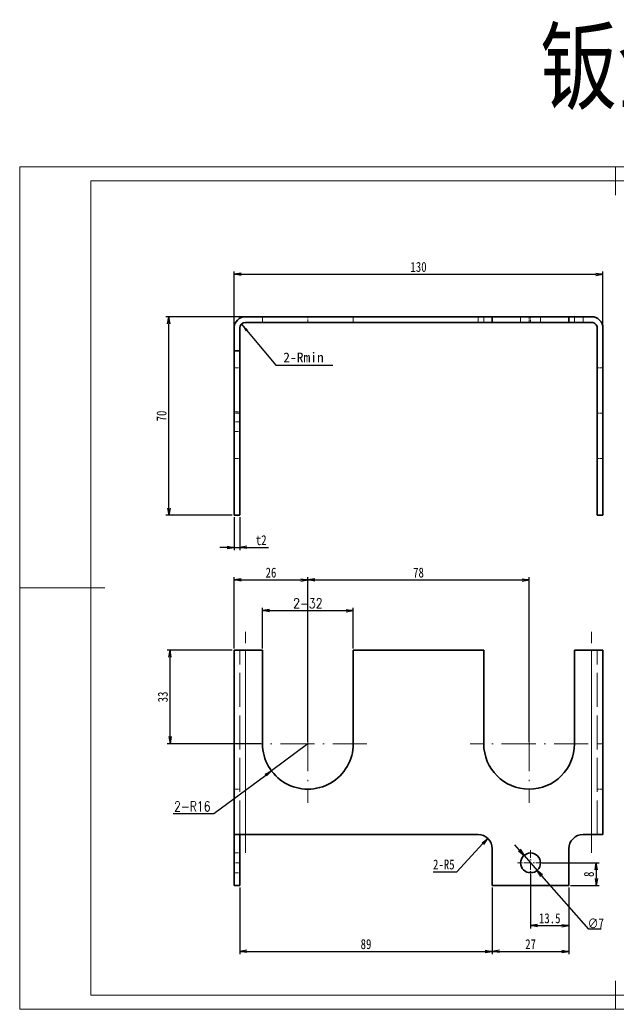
# Model space of a CAD drawing. Header units: millimetres. Extents: x -15766 to 80009, y -9701 to 15159.
# Drawn here: x -8934.7 to -8723.8, y 11134.1 to 11482.9 of the extents above; entities that cross this region are included whole.
import ezdxf

# ---------------------------------------------------------------- set-up
doc = ezdxf.new("R2010")
doc.units = ezdxf.units.MM
for name, pattern in [('CENTER-HOKUTO_1', [16, 13, -1, 1, -1]), ('DASHDOT', [18.5, 12, -3, 0.5, -3]), ('DASHED', [15, 12, -3]), ('HIDDEN-HOKUTO_1', [2, 1, -1])]:
    doc.linetypes.add(name, pattern=pattern)
doc.layers.get('DEFPOINTS').update_dxf_attribs({"lineweight": 18})
for name, color, linetype, lineweight in [('AM_7', 2, 'CENTER-HOKUTO_1', 18), ('AM_HID', 1, 'HIDDEN-HOKUTO_1', 18), ('AM_VIS', 7, 'Continuous', 18), ('CDRAFT0', 7, 'Continuous', 18), ('DIM', 253, 'Continuous', 20), ('title_frame', 7, 'Continuous', 18), ('word_dim', 9, 'Continuous', 18), ('粗实线层_1', 7, 'Continuous', 15)]:
    doc.layers.add(name, color=color, linetype=linetype, lineweight=lineweight)
doc.styles.add('DIM', font='', dxfattribs={"width": 0.8})
doc.styles.get('DIM').set_extended_font_data('NSimSun')
doc.dimstyles.new('1-1', dxfattribs={"dimtxt": 3.5, "dimasz": 3, "dimexe": 1, "dimexo": 0, "dimgap": 1, "dimtad": 1, "dimdsep": 46, "dimtxsty": 'DIM', "dimblk": '_CAXARROW', "dimcen": 0, "dimdle": 6, "dimclrd": 256, "dimclre": 256, "dimclrt": 3, "dimazin": 2, "dimtfac": 0.707107, "dimtmove": 0, "dimatfit": 3, "dimfxl": 0, "dimfrac": 2, "dimtolj": 1, "dimarcsym": 0})
doc.dimstyles.new('1-1$0', dxfattribs={"dimtxt": 3.5, "dimasz": 2.5, "dimexe": 1, "dimexo": 0.625, "dimgap": 0.8, "dimtad": 1, "dimdsep": 46, "dimtxsty": 'DIM', "dimblk": 'OPEN', "dimcen": 0, "dimdle": 5, "dimclrd": 256, "dimclre": 256, "dimclrt": 3, "dimazin": 3, "dimtfac": 0.5, "dimtmove": 0, "dimatfit": 3, "dimldrblk": 'OPEN', "dimfxl": 0, "dimtolj": 1, "dimarcsym": 0})
doc.dimstyles.new('1-1$3', dxfattribs={"dimtxt": 3.5, "dimasz": 2.5, "dimexe": 1, "dimexo": 0.625, "dimgap": 0.3, "dimtad": 1, "dimtih": 1, "dimtoh": 1, "dimdsep": 46, "dimtxsty": 'DIM', "dimblk": 'OPEN', "dimcen": 0, "dimdle": 5, "dimclrd": 256, "dimclre": 256, "dimclrt": 3, "dimazin": 3, "dimtfac": 0.5, "dimtmove": 0, "dimatfit": 3, "dimldrblk": 'OPEN', "dimfxl": 0, "dimtolj": 1, "dimarcsym": 0})
doc.dimstyles.new('1-1$4', dxfattribs={"dimtxt": 3.5, "dimasz": 2.5, "dimexe": 1, "dimexo": 0.625, "dimgap": 0.8, "dimtad": 1, "dimtih": 1, "dimtoh": 1, "dimzin": 12, "dimdsep": 46, "dimtxsty": 'DIM', "dimblk": 'OPEN', "dimcen": 0, "dimdle": 5, "dimclrd": 256, "dimclre": 256, "dimclrt": 3, "dimazin": 3, "dimtfac": 0.5, "dimtmove": 0, "dimatfit": 3, "dimldrblk": 'OPEN', "dimfxl": 0, "dimtolj": 1, "dimarcsym": 0})

# ---------------------------------------------------------------- blocks, each defined once
blk = doc.blocks.new('*X27')
at = {"layer": 'CDRAFT0'}
for p, q in [((420, 297), (0, 297)), ((0, 297), (0, 0)), ((420, 0), (420, 297)), ((0, 0), (420, 0))]:
    blk.add_line(p, q, dxfattribs=at)
at = {"layer": '粗实线层_1'}
for p, q in [((210, 297), (210, 287)), ((415, 292), (25, 292)), ((25, 292), (25, 5)), ((415, 5), (415, 292)), ((0, 148.5), (30, 148.5)), ((420, 148.5), (410, 148.5)), ((210, 0), (210, 10)), ((25, 5), (415, 5))]:
    blk.add_line(p, q, dxfattribs=at)
blk = doc.blocks.new('_OPEN')
at = {"color": 0, "linetype": 'ByBlock', "lineweight": -2}
for p, q in [((-1, 0.166667), (0, 0)), ((-1, -0.166667), (0, 0)), ((0, 0), (-1, 0))]:
    blk.add_line(p, q, dxfattribs=at)
blk = doc.blocks.new('*D361')
at = {"layer": 'DEFPOINTS', "color": 0, "transparency": 16777216}
for p in [(-8859.17, 11308.22), (-8857.17, 11308.22), (-8857.17, 11296.88)]:
    blk.add_point(p, dxfattribs=at)
at = {"layer": 'word_dim', "linetype": 'Continuous', "lineweight": -2, "transparency": 16777216}
for p, q in [((-8859.17, 11307.59), (-8859.17, 11295.88)), ((-8857.17, 11307.59), (-8857.17, 11295.88)), ((-8861.67, 11296.88), (-8864.17, 11296.88)), ((-8859.17, 11296.88), (-8857.17, 11296.88)), ((-8854.67, 11296.88), (-8847.09, 11296.88))]:
    blk.add_line(p, q, dxfattribs=at)
at = {"layer": 'word_dim', "lineweight": -2, "transparency": 16777216, "xscale": 2.5, "yscale": 2.5, "zscale": 2.5}
blk.add_blockref('_OPEN', (-8859.17, 11296.88), dxfattribs=at)
at = {"layer": 'word_dim', "lineweight": -2, "transparency": 16777216, "xscale": 2.5, "yscale": 2.5, "zscale": 2.5, "rotation": 180}
blk.add_blockref('_OPEN', (-8857.17, 11296.88), dxfattribs=at)
at = {"layer": 'word_dim', "color": 3, "transparency": 16777216, "insert": (-8849.63, 11299.43), "char_height": 3.5, "attachment_point": 5, "style": 'DIM'}
blk.add_mtext('\\A1;t2', dxfattribs=at)
blk = doc.blocks.new('_CAXARROW')
blk.add_hatch(color=0).paths.add_polyline_path([(0, 0), (-1, 0.125), (-1, -0.125)], flags=0)
blk = doc.blocks.new('*D362')
at = {"layer": 'DEFPOINTS', "color": 0, "transparency": 16777216}
for p in [(-8729.17, 11393.2), (-8859.17, 11374.22), (-8729.17, 11374.22)]:
    blk.add_point(p, dxfattribs=at)
at = {"layer": 'word_dim', "linetype": 'Continuous', "lineweight": -2, "transparency": 16777216}
for p, q in [((-8859.17, 11374.84), (-8859.17, 11394.2)), ((-8856.67, 11393.2), (-8731.67, 11393.2)), ((-8729.17, 11374.84), (-8729.17, 11394.2))]:
    blk.add_line(p, q, dxfattribs=at)
at = {"layer": 'word_dim', "lineweight": -2, "transparency": 16777216, "xscale": 2.5, "yscale": 2.5, "zscale": 2.5, "rotation": 180}
blk.add_blockref('_OPEN', (-8859.17, 11393.2), dxfattribs=at)
at = {"layer": 'word_dim', "lineweight": -2, "transparency": 16777216, "xscale": 2.5, "yscale": 2.5, "zscale": 2.5}
blk.add_blockref('_OPEN', (-8729.17, 11393.2), dxfattribs=at)
at = {"layer": 'word_dim', "color": 3, "transparency": 16777216, "insert": (-8794.17, 11395.75), "char_height": 3.5, "attachment_point": 5, "style": 'DIM'}
blk.add_mtext('\\A1;130', dxfattribs=at)
blk = doc.blocks.new('*D363')
at = {"layer": 'DEFPOINTS', "color": 0, "transparency": 16777216}
for p in [(-8882.18, 11378.22), (-8855.17, 11378.22), (-8859.17, 11308.22)]:
    blk.add_point(p, dxfattribs=at)
at = {"layer": 'word_dim', "linetype": 'Continuous', "lineweight": -2, "transparency": 16777216}
for p, q in [((-8855.8, 11378.22), (-8883.18, 11378.22)), ((-8882.18, 11310.72), (-8882.18, 11375.72)), ((-8859.8, 11308.22), (-8883.18, 11308.22))]:
    blk.add_line(p, q, dxfattribs=at)
at = {"layer": 'word_dim', "lineweight": -2, "transparency": 16777216, "xscale": 2.5, "yscale": 2.5, "zscale": 2.5}
for p, rotation in [((-8882.18, 11378.22), 90), ((-8882.18, 11308.22), 270)]:
    blk.add_blockref('_OPEN', p, dxfattribs=dict(at, rotation=rotation))
at = {"layer": 'word_dim', "color": 3, "transparency": 16777216, "insert": (-8884.73, 11343.22), "char_height": 3.5, "attachment_point": 5, "rotation": 90, "style": 'DIM'}
blk.add_mtext('\\A1;70', dxfattribs=at)
blk = doc.blocks.new('*D253')
at = {"layer": 'DEFPOINTS', "color": 0, "transparency": 16777216}
for p in [(-8833.17, 11285.45), (-8859.17, 11260.68), (-8833.17, 11227.68)]:
    blk.add_point(p, dxfattribs=at)
at = {"layer": 'word_dim', "linetype": 'Continuous', "lineweight": -2, "transparency": 16777216}
for p, q in [((-8859.17, 11261.3), (-8859.17, 11286.45)), ((-8856.67, 11285.45), (-8835.67, 11285.45)), ((-8833.17, 11228.3), (-8833.17, 11286.45))]:
    blk.add_line(p, q, dxfattribs=at)
at = {"layer": 'word_dim', "lineweight": -2, "transparency": 16777216, "xscale": 2.5, "yscale": 2.5, "zscale": 2.5, "rotation": 180}
blk.add_blockref('_OPEN', (-8859.17, 11285.45), dxfattribs=at)
at = {"layer": 'word_dim', "lineweight": -2, "transparency": 16777216, "xscale": 2.5, "yscale": 2.5, "zscale": 2.5}
blk.add_blockref('_OPEN', (-8833.17, 11285.45), dxfattribs=at)
at = {"layer": 'word_dim', "color": 3, "transparency": 16777216, "insert": (-8846.17, 11288), "char_height": 3.5, "attachment_point": 5, "style": 'DIM'}
blk.add_mtext('\\A1;26', dxfattribs=at)
blk = doc.blocks.new('*D254')
at = {"layer": 'DEFPOINTS', "color": 0, "transparency": 16777216}
for p in [(-8755.17, 11285.45), (-8833.17, 11227.68), (-8755.17, 11227.68)]:
    blk.add_point(p, dxfattribs=at)
at = {"layer": 'word_dim', "linetype": 'Continuous', "lineweight": -2, "transparency": 16777216}
for p, q in [((-8833.17, 11228.3), (-8833.17, 11286.45)), ((-8830.67, 11285.45), (-8757.67, 11285.45)), ((-8755.17, 11228.3), (-8755.17, 11286.45))]:
    blk.add_line(p, q, dxfattribs=at)
at = {"layer": 'word_dim', "lineweight": -2, "transparency": 16777216, "xscale": 2.5, "yscale": 2.5, "zscale": 2.5, "rotation": 180}
blk.add_blockref('_OPEN', (-8833.17, 11285.45), dxfattribs=at)
at = {"layer": 'word_dim', "lineweight": -2, "transparency": 16777216, "xscale": 2.5, "yscale": 2.5, "zscale": 2.5}
blk.add_blockref('_OPEN', (-8755.17, 11285.45), dxfattribs=at)
at = {"layer": 'word_dim', "color": 3, "transparency": 16777216, "insert": (-8794.17, 11288), "char_height": 3.5, "attachment_point": 5, "style": 'DIM'}
blk.add_mtext('\\A1;78', dxfattribs=at)
blk = doc.blocks.new('*D255')
at = {"layer": 'DEFPOINTS', "color": 0, "transparency": 16777216}
for p in [(-8817.17, 11274.63), (-8849.17, 11260.68), (-8817.17, 11260.68)]:
    blk.add_point(p, dxfattribs=at)
at = {"layer": 'word_dim', "linetype": 'Continuous', "lineweight": -2, "transparency": 16777216}
for p, q in [((-8849.17, 11261.3), (-8849.17, 11275.63)), ((-8846.67, 11274.63), (-8819.67, 11274.63)), ((-8817.17, 11261.3), (-8817.17, 11275.63))]:
    blk.add_line(p, q, dxfattribs=at)
at = {"layer": 'word_dim', "lineweight": -2, "transparency": 16777216, "xscale": 2.5, "yscale": 2.5, "zscale": 2.5, "rotation": 180}
blk.add_blockref('_OPEN', (-8849.17, 11274.63), dxfattribs=at)
at = {"layer": 'word_dim', "lineweight": -2, "transparency": 16777216, "xscale": 2.5, "yscale": 2.5, "zscale": 2.5}
blk.add_blockref('_OPEN', (-8817.17, 11274.63), dxfattribs=at)
at = {"layer": 'word_dim', "color": 3, "transparency": 16777216, "insert": (-8833.17, 11277.18), "char_height": 3.5, "attachment_point": 5, "style": 'DIM'}
blk.add_mtext('\\A1;{\\Fromans,bigfont|c134;2-32}', dxfattribs=at)
blk = doc.blocks.new('*D256')
at = {"layer": 'DEFPOINTS', "color": 0, "transparency": 16777216}
for p in [(-8881.72, 11260.68), (-8859.17, 11260.68), (-8849.17, 11227.68)]:
    blk.add_point(p, dxfattribs=at)
at = {"layer": 'word_dim', "linetype": 'Continuous', "lineweight": -2, "transparency": 16777216}
for p, q in [((-8859.8, 11260.68), (-8882.72, 11260.68)), ((-8881.72, 11230.18), (-8881.72, 11258.18)), ((-8849.8, 11227.68), (-8882.72, 11227.68))]:
    blk.add_line(p, q, dxfattribs=at)
at = {"layer": 'word_dim', "lineweight": -2, "transparency": 16777216, "xscale": 2.5, "yscale": 2.5, "zscale": 2.5}
for p, rotation in [((-8881.72, 11260.68), 90), ((-8881.72, 11227.68), 270)]:
    blk.add_blockref('_OPEN', p, dxfattribs=dict(at, rotation=rotation))
at = {"layer": 'word_dim', "color": 3, "transparency": 16777216, "insert": (-8884.27, 11244.18), "char_height": 3.5, "attachment_point": 5, "rotation": 90, "style": 'DIM'}
blk.add_mtext('\\A1;33', dxfattribs=at)
blk = doc.blocks.new('*D257')
at = {"layer": 'DEFPOINTS', "color": 0, "transparency": 16777216}
for p in [(-8857.17, 11177.68), (-8768.17, 11177.68), (-8768.17, 11154.48)]:
    blk.add_point(p, dxfattribs=at)
at = {"layer": 'word_dim', "linetype": 'Continuous', "lineweight": -2, "transparency": 16777216}
for p, q in [((-8857.17, 11177.05), (-8857.17, 11153.48)), ((-8768.17, 11177.05), (-8768.17, 11153.48)), ((-8854.67, 11154.48), (-8770.67, 11154.48))]:
    blk.add_line(p, q, dxfattribs=at)
at = {"layer": 'word_dim', "lineweight": -2, "transparency": 16777216, "xscale": 2.5, "yscale": 2.5, "zscale": 2.5, "rotation": 180}
blk.add_blockref('_OPEN', (-8857.17, 11154.48), dxfattribs=at)
at = {"layer": 'word_dim', "lineweight": -2, "transparency": 16777216, "xscale": 2.5, "yscale": 2.5, "zscale": 2.5}
blk.add_blockref('_OPEN', (-8768.17, 11154.48), dxfattribs=at)
at = {"layer": 'word_dim', "color": 3, "transparency": 16777216, "insert": (-8812.67, 11157.03), "char_height": 3.5, "attachment_point": 5, "style": 'DIM'}
blk.add_mtext('\\A1;89', dxfattribs=at)
blk = doc.blocks.new('*D258')
at = {"layer": 'DEFPOINTS', "color": 0, "transparency": 16777216}
for p in [(-8768.17, 11177.68), (-8741.17, 11177.68), (-8741.17, 11154.48)]:
    blk.add_point(p, dxfattribs=at)
at = {"layer": 'word_dim', "linetype": 'Continuous', "lineweight": -2, "transparency": 16777216}
for p, q in [((-8768.17, 11177.05), (-8768.17, 11153.48)), ((-8741.17, 11177.05), (-8741.17, 11153.48)), ((-8765.67, 11154.48), (-8743.67, 11154.48))]:
    blk.add_line(p, q, dxfattribs=at)
at = {"layer": 'word_dim', "lineweight": -2, "transparency": 16777216, "xscale": 2.5, "yscale": 2.5, "zscale": 2.5, "rotation": 180}
blk.add_blockref('_OPEN', (-8768.17, 11154.48), dxfattribs=at)
at = {"layer": 'word_dim', "lineweight": -2, "transparency": 16777216, "xscale": 2.5, "yscale": 2.5, "zscale": 2.5}
blk.add_blockref('_OPEN', (-8741.17, 11154.48), dxfattribs=at)
at = {"layer": 'word_dim', "color": 3, "transparency": 16777216, "insert": (-8754.67, 11157.03), "char_height": 3.5, "attachment_point": 5, "style": 'DIM'}
blk.add_mtext('\\A1;27', dxfattribs=at)
blk = doc.blocks.new('*D259')
at = {"layer": 'DEFPOINTS', "color": 0, "transparency": 16777216}
for p in [(-8833.17, 11227.68), (-8846.02, 11218.14)]:
    blk.add_point(p, dxfattribs=at)
at = {"layer": 'word_dim', "linetype": 'Continuous', "lineweight": -2, "transparency": 16777216}
for p, q in [((-8833.17, 11227.68), (-8846.02, 11218.14)), ((-8866.37, 11203.05), (-8848.03, 11216.65)), ((-8880.63, 11203.05), (-8866.37, 11203.05))]:
    blk.add_line(p, q, dxfattribs=at)
at = {"layer": 'word_dim', "lineweight": -2, "transparency": 16777216, "xscale": 2.5, "yscale": 2.5, "zscale": 2.5, "rotation": 36.56795756050232}
blk.add_blockref('_OPEN', (-8846.02, 11218.14), dxfattribs=at)
at = {"layer": 'word_dim', "color": 3, "transparency": 16777216, "insert": (-8873.9, 11205.6), "char_height": 3.5, "attachment_point": 5, "style": 'DIM'}
blk.add_mtext('\\A1;{\\Fromans,bigfont|c134;2-R16}', dxfattribs=at)
blk = doc.blocks.new('*D260')
at = {"layer": 'DEFPOINTS', "color": 0, "transparency": 16777216}
for p in [(-8754.67, 11182.18), (-8741.17, 11177.68), (-8741.17, 11163.59)]:
    blk.add_point(p, dxfattribs=at)
at = {"layer": 'word_dim', "linetype": 'Continuous', "lineweight": -2, "transparency": 16777216}
for p, q in [((-8754.67, 11181.55), (-8754.67, 11162.59)), ((-8741.17, 11177.05), (-8741.17, 11162.59)), ((-8752.17, 11163.59), (-8743.67, 11163.59))]:
    blk.add_line(p, q, dxfattribs=at)
at = {"layer": 'word_dim', "lineweight": -2, "transparency": 16777216, "xscale": 2.5, "yscale": 2.5, "zscale": 2.5, "rotation": 180}
blk.add_blockref('_OPEN', (-8754.67, 11163.59), dxfattribs=at)
at = {"layer": 'word_dim', "lineweight": -2, "transparency": 16777216, "xscale": 2.5, "yscale": 2.5, "zscale": 2.5}
blk.add_blockref('_OPEN', (-8741.17, 11163.59), dxfattribs=at)
at = {"layer": 'word_dim', "color": 3, "transparency": 16777216, "insert": (-8747.92, 11166.14), "char_height": 3.5, "attachment_point": 5, "style": 'DIM'}
blk.add_mtext('\\A1;13.5', dxfattribs=at)
blk = doc.blocks.new('*D261')
at = {"layer": 'DEFPOINTS', "color": 0, "transparency": 16777216}
for p in [(-8751.17, 11185.68), (-8741.17, 11177.68), (-8731.53, 11177.68)]:
    blk.add_point(p, dxfattribs=at)
at = {"layer": 'word_dim', "linetype": 'Continuous', "lineweight": -2, "transparency": 16777216}
for p, q in [((-8750.55, 11185.68), (-8730.53, 11185.68)), ((-8731.53, 11183.18), (-8731.53, 11180.18)), ((-8740.55, 11177.68), (-8730.53, 11177.68))]:
    blk.add_line(p, q, dxfattribs=at)
at = {"layer": 'word_dim', "lineweight": -2, "transparency": 16777216, "xscale": 2.5, "yscale": 2.5, "zscale": 2.5}
for p, rotation in [((-8731.53, 11185.68), 90), ((-8731.53, 11177.68), 270)]:
    blk.add_blockref('_OPEN', p, dxfattribs=dict(at, rotation=rotation))
at = {"layer": 'word_dim', "color": 3, "transparency": 16777216, "insert": (-8734.08, 11181.68), "char_height": 3.5, "attachment_point": 5, "rotation": 90, "style": 'DIM'}
blk.add_mtext('\\A1;8', dxfattribs=at)
blk = doc.blocks.new('*D262')
at = {"layer": 'DEFPOINTS', "color": 0, "transparency": 16777216}
for p in [(-8756.98, 11188.31), (-8752.37, 11183.04)]:
    blk.add_point(p, dxfattribs=at)
at = {"layer": 'word_dim', "linetype": 'Continuous', "lineweight": -2, "transparency": 16777216}
for p, q in [((-8758.63, 11190.19), (-8760.27, 11192.07)), ((-8756.98, 11188.31), (-8752.37, 11183.04)), ((-8734.19, 11162.29), (-8750.72, 11181.16)), ((-8729.84, 11162.29), (-8734.19, 11162.29))]:
    blk.add_line(p, q, dxfattribs=at)
at = {"layer": 'word_dim', "lineweight": -2, "transparency": 16777216, "xscale": 2.5, "yscale": 2.5, "zscale": 2.5}
for p, rotation in [((-8756.98, 11188.31), 311.2150134161204), ((-8752.37, 11183.04), 131.2150134161205)]:
    blk.add_blockref('_OPEN', p, dxfattribs=dict(at, rotation=rotation))
at = {"layer": 'word_dim', "color": 3, "transparency": 16777216, "insert": (-8731.69, 11164.34), "char_height": 3.5, "attachment_point": 5, "style": 'DIM'}
blk.add_mtext('\\A1;∅7', dxfattribs=at)
blk = doc.blocks.new('*D327')
at = {"layer": 'DEFPOINTS', "color": 0, "transparency": 16777216}
for p in [(-8769.77, 11194.34), (-8773.17, 11190.68)]:
    blk.add_point(p, dxfattribs=at)
at = {"layer": 'word_dim', "linetype": 'Continuous', "lineweight": -2, "transparency": 16777216}
for p, q in [((-8780.71, 11182.55), (-8771.47, 11192.51)), ((-8789.02, 11182.55), (-8780.71, 11182.55))]:
    blk.add_line(p, q, dxfattribs=at)
at = {"layer": 'word_dim', "lineweight": -2, "transparency": 16777216, "xscale": 2.5, "yscale": 2.5, "zscale": 2.5, "rotation": 47.15153849812414}
blk.add_blockref('_OPEN', (-8769.77, 11194.34), dxfattribs=at)
at = {"layer": 'word_dim', "color": 3, "transparency": 16777216, "insert": (-8785.26, 11185.1), "char_height": 3.5, "attachment_point": 5, "style": 'DIM'}
blk.add_mtext('\\A1;2-R5', dxfattribs=at)

msp = doc.modelspace()

# ---------------------------------------------------------------- linework, layer by layer
at = {"layer": 'AM_7', "linetype": 'DASHDOT', "lineweight": 13, "ltscale": 0.06001}
for p, q in [((-8833.17249, 11378.41749), (-8833.17249, 11376.0171)), ((-8754.67249, 11378.41749), (-8754.67249, 11376.0171)), ((-8859.37268, 11344.21754), (-8856.97229, 11344.21754)), ((-8731.37268, 11344.21754), (-8728.97229, 11344.21754)), ((-8859.37268, 11341.21754), (-8856.97229, 11341.21754)), ((-8859.37268, 11227.67573), (-8856.97229, 11227.67573)), ((-8731.37268, 11227.67573), (-8728.97229, 11227.67573)), ((-8859.37268, 11185.67573), (-8856.97229, 11185.67573))]:
    msp.add_line(p, q, dxfattribs=at)
at = {"layer": 'AM_7', "linetype": 'DASHDOT', "lineweight": 13, "ltscale": 0.059998}
msp.add_line((-8755.17249, 11376.01759), (-8755.17249, 11378.41749), dxfattribs=at)
at = {"layer": 'AM_7', "linetype": 'DASHDOT', "lineweight": 13}
for p, q in [((-8855.17249, 11189.17573), (-8855.17249, 11267.17573)), ((-8733.17249, 11189.17573), (-8733.17249, 11267.17573)), ((-8833.17249, 11248.47578), (-8833.17249, 11206.87569)), ((-8755.17249, 11248.47578), (-8755.17249, 11206.87569)), ((-8812.37268, 11227.67573), (-8853.97229, 11227.67573)), ((-8734.37268, 11227.67573), (-8775.97229, 11227.67573))]:
    msp.add_line(p, q, dxfattribs=at)
at = {"layer": 'AM_7', "linetype": 'DASHDOT', "lineweight": 13, "ltscale": 0.227502}
msp.add_line((-8754.67249, 11190.22578), (-8754.67249, 11181.12569), dxfattribs=at)
at = {"layer": 'AM_7', "linetype": 'DASHDOT', "lineweight": 13, "ltscale": 0.22749}
msp.add_line((-8750.12268, 11185.67573), (-8759.22229, 11185.67573), dxfattribs=at)
at = {"layer": 'AM_HID', "linetype": 'DASHED', "lineweight": 13, "ltscale": 0.05}
for p, q in [((-8849.17249, 11378.21754), (-8849.17249, 11376.21754)), ((-8817.17249, 11378.21754), (-8817.17249, 11376.21754)), ((-8771.17249, 11378.21754), (-8771.17249, 11376.21754)), ((-8758.17249, 11378.21754), (-8758.17249, 11376.21754)), ((-8751.17249, 11378.21754), (-8751.17249, 11376.21754)), ((-8739.17249, 11378.21754), (-8739.17249, 11376.21754)), ((-8859.17249, 11360.21754), (-8857.17249, 11360.21754)), ((-8731.17249, 11360.21754), (-8729.17249, 11360.21754)), ((-8859.17249, 11344.71754), (-8857.17249, 11344.71754)), ((-8859.17249, 11337.71754), (-8857.17249, 11337.71754)), ((-8859.17249, 11328.21754), (-8857.17249, 11328.21754)), ((-8731.17249, 11328.21754), (-8729.17249, 11328.21754)), ((-8859.17249, 11227.67573), (-8857.17249, 11227.67573)), ((-8859.17249, 11227.67573), (-8857.17249, 11227.67573)), ((-8731.17249, 11227.67573), (-8729.17249, 11227.67573)), ((-8731.17249, 11227.67573), (-8729.17249, 11227.67573)), ((-8859.17249, 11211.67573), (-8857.17249, 11211.67573)), ((-8731.17249, 11211.67573), (-8729.17249, 11211.67573)), ((-8859.17249, 11189.17573), (-8857.17249, 11189.17573)), ((-8859.17249, 11182.17573), (-8857.17249, 11182.17573))]:
    msp.add_line(p, q, dxfattribs=at)
at = {"layer": 'AM_HID', "linetype": 'DASHED', "lineweight": 13}
for p, q in [((-8857.17249, 11195.67573), (-8857.17249, 11260.67573)), ((-8855.17249, 11195.67573), (-8855.17249, 11260.67573)), ((-8733.17249, 11195.67573), (-8733.17249, 11260.67573)), ((-8731.17249, 11195.67573), (-8731.17249, 11260.67573))]:
    msp.add_line(p, q, dxfattribs=at)
at = {"layer": 'AM_VIS', "lineweight": 35}
for p, q in [((-8855.17249, 11378.21754), (-8849.17249, 11378.21754)), ((-8773.17249, 11378.21754), (-8849.17249, 11378.21754)), ((-8773.17249, 11378.21754), (-8768.17249, 11378.21754)), ((-8768.17249, 11378.21754), (-8768.17249, 11376.21754)), ((-8741.17249, 11378.21754), (-8768.17249, 11378.21754)), ((-8741.17249, 11378.21754), (-8736.17249, 11378.21754)), ((-8741.17249, 11378.21754), (-8741.17249, 11376.21754)), ((-8733.17249, 11378.21754), (-8736.17249, 11378.21754)), ((-8859.17249, 11366.21754), (-8859.17249, 11374.21754)), ((-8857.17249, 11366.21754), (-8857.17249, 11374.21754)), ((-8849.17249, 11376.21754), (-8855.17249, 11376.21754)), ((-8773.17249, 11376.21754), (-8849.17249, 11376.21754)), ((-8773.17249, 11376.21754), (-8768.17249, 11376.21754)), ((-8741.17249, 11376.21754), (-8768.17249, 11376.21754)), ((-8741.17249, 11376.21754), (-8736.17249, 11376.21754)), ((-8736.17249, 11376.21754), (-8733.17249, 11376.21754)), ((-8731.17249, 11374.21754), (-8731.17249, 11308.21754)), ((-8729.17249, 11374.21754), (-8729.17249, 11308.21754)), ((-8859.17249, 11366.21754), (-8859.17249, 11308.21754)), ((-8859.17249, 11366.21754), (-8857.17249, 11366.21754)), ((-8857.17249, 11366.21754), (-8857.17249, 11308.21754)), ((-8859.17249, 11308.21754), (-8857.17249, 11308.21754)), ((-8731.17249, 11308.21754), (-8729.17249, 11308.21754)), ((-8859.17249, 11195.67573), (-8859.17249, 11260.67573)), ((-8859.17249, 11260.67573), (-8855.17249, 11260.67573)), ((-8849.17249, 11260.67573), (-8855.17249, 11260.67573)), ((-8849.17249, 11227.67573), (-8849.17249, 11260.67573)), ((-8817.17249, 11260.67573), (-8817.17249, 11227.67573)), ((-8771.17249, 11260.67573), (-8817.17249, 11260.67573)), ((-8771.17249, 11227.67573), (-8771.17249, 11260.67573)), ((-8739.17249, 11260.67573), (-8739.17249, 11227.67573)), ((-8733.17249, 11260.67573), (-8739.17249, 11260.67573)), ((-8729.17249, 11260.67573), (-8733.17249, 11260.67573)), ((-8729.17249, 11195.67573), (-8729.17249, 11260.67573)), ((-8859.17249, 11177.67573), (-8859.17249, 11195.67573)), ((-8855.17249, 11195.67573), (-8859.17249, 11195.67573)), ((-8857.17249, 11177.67573), (-8857.17249, 11195.67573)), ((-8855.17249, 11195.67573), (-8849.17249, 11195.67573)), ((-8773.17249, 11195.67573), (-8849.17249, 11195.67573)), ((-8733.17249, 11195.67573), (-8736.17249, 11195.67573)), ((-8729.17249, 11195.67573), (-8733.17249, 11195.67573)), ((-8768.17249, 11177.67573), (-8768.17249, 11190.67573)), ((-8741.17249, 11190.67573), (-8741.17249, 11177.67573)), ((-8859.17249, 11177.67573), (-8857.17249, 11177.67573)), ((-8741.17249, 11177.67573), (-8768.17249, 11177.67573))]:
    msp.add_line(p, q, dxfattribs=at)
at = {"layer": 'AM_VIS', "lineweight": 13}
for p, q in [((-8773.17249, 11378.21754), (-8773.17249, 11376.21754)), ((-8736.17249, 11378.21754), (-8736.17249, 11376.21754)), ((-8855.17249, 11195.67573), (-8855.17249, 11260.67573)), ((-8733.17249, 11195.67573), (-8733.17249, 11260.67573))]:
    msp.add_line(p, q, dxfattribs=at)
at = {"layer": 'AM_VIS', "lineweight": 35}
msp.add_circle((-8754.67249, 11185.67573), 3.5, dxfattribs=at)
for centre, radius, start, end in [((-8855.17249, 11374.21754), 4, 90.000003, 179.999995), ((-8733.17249, 11374.21754), 4, 0, 90.000003), ((-8855.17249, 11374.21754), 2, 90.000003, 179.999995), ((-8733.17249, 11374.21754), 2, 0, 90.000003), ((-8833.17249, 11227.67573), 16, 179.999995, 0), ((-8755.17249, 11227.67573), 16, 180.000005, 0), ((-8773.17249, 11190.67573), 5, 0, 90.000003), ((-8736.17249, 11190.67573), 5, 90.000003, 180.000005)]:
    msp.add_arc(centre, radius, start, end, dxfattribs=at)

# ---------------------------------------------------------------- block references
at = {"layer": 'title_frame'}
msp.add_blockref('*X27', (-8934.70926, 11134.10436), dxfattribs=at)

# ---------------------------------------------------------------- texts
at = {"layer": 'DIM', "insert": (-8751.36994, 11478.93758), "char_height": 25, "width": 104.980501, "attachment_point": 1, "style": 'DIM'}
msp.add_mtext('{\\C3;钣金}', dxfattribs=at)
at = {"layer": 'word_dim', "color": 3, "insert": (-8841.84845, 11362.09822), "char_height": 3.5, "attachment_point": 7}
msp.add_mtext('\\A1;2-Rmin', dxfattribs=at)

# ---------------------------------------------------------------- dimensions: what is measured, and where the dimension line sits
at = {"layer": 'word_dim'}
for base, p1, p2, picture, middle in [((-8729.17249, 11393.2012), (-8859.17249, 11374.21754), (-8729.17249, 11374.21754), '*D362', (-8794.17249, 11395.7512)), ((-8833.17249, 11285.454), (-8859.17249, 11260.67573), (-8833.17249, 11227.67573), '*D253', (-8846.17249, 11288.004)), ((-8755.17249, 11285.454), (-8833.17249, 11227.67573), (-8755.17249, 11227.67573), '*D254', (-8794.17249, 11288.004)), ((-8741.17249, 11163.5935), (-8754.67249, 11182.17573), (-8741.17249, 11177.67573), '*D260', (-8747.92249, 11166.1435)), ((-8768.17249, 11154.47834), (-8857.17249, 11177.67573), (-8768.17249, 11177.67573), '*D257', (-8812.67249, 11157.02834)), ((-8741.17249, 11154.47834), (-8768.17249, 11177.67573), (-8741.17249, 11177.67573), '*D258', (-8754.67249, 11157.02834))]:
    dim = msp.add_linear_dim(base=base, p1=p1, p2=p2, dimstyle='1-1$0', dxfattribs=at)
    dim.commit()
    dim.dimension.update_dxf_attribs({"geometry": picture, "text_midpoint": middle})
for base, p1, p2, picture, middle in [((-8882.18303, 11378.21754), (-8859.17249, 11308.21754), (-8855.17249, 11378.21754), '*D363', (-8884.73303, 11343.21754)), ((-8881.72346, 11260.67573), (-8849.17249, 11227.67573), (-8859.17249, 11260.67573), '*D256', (-8884.27346, 11244.17573)), ((-8731.53452, 11177.67573), (-8751.17249, 11185.67573), (-8741.17249, 11177.67573), '*D261', (-8734.08452, 11181.67573))]:
    dim = msp.add_linear_dim(base=base, p1=p1, p2=p2, angle=90, dimstyle='1-1$0', dxfattribs=at)
    dim.commit()
    dim.dimension.update_dxf_attribs({"geometry": picture, "text_midpoint": middle})
dim = msp.add_linear_dim(base=(-8857.17249, 11296.88334), p1=(-8859.17249, 11308.21754), p2=(-8857.17249, 11308.21754), dimstyle='1-1$0', override={"dimpost": 't<>'}, dxfattribs=at)
dim.commit()
dim.dimension.update_dxf_attribs({"geometry": '*D361', "text_midpoint": (-8849.63027, 11299.43334)})
dim = msp.add_linear_dim(base=(-8817.17249, 11274.63016), p1=(-8849.17249, 11260.67573), p2=(-8817.17249, 11260.67573), text='{\\Fromans,bigfont|c134;2-<>}', dimstyle='1-1$0', dxfattribs=at)
dim.commit()
dim.dimension.update_dxf_attribs({"geometry": '*D255', "text_midpoint": (-8833.17249, 11277.18016)})
dim = msp.add_radius_dim(center=(-8833.17249, 11227.67573), mpoint=(-8846.0229, 11218.14332), text='{\\Fromans,bigfont|c134;2-<>}', dimstyle='1-1$4', dxfattribs=at)
dim.commit()
dim.dimension.update_dxf_attribs({"geometry": '*D259', "text_midpoint": (-8873.89929, 11203.05288), "dimtype": 164})
dim = msp.add_radius_dim(center=(-8773.17249, 11190.67573), mpoint=(-8769.77218, 11194.34151), text='2-<>', dimstyle='1-1$4', override={"dimtmove": 1}, dxfattribs=at)
dim.commit()
dim.dimension.update_dxf_attribs({"geometry": '*D327', "text_midpoint": (-8780.70706, 11182.55293), "dimtype": 164})
dim = msp.add_diameter_dim_2p(p1=(-8756.97859, 11188.30858), p2=(-8752.36639, 11183.04289), dimstyle='1-1$3', dxfattribs=at)
dim.commit()
dim.dimension.update_dxf_attribs({"geometry": '*D262', "text_midpoint": (-8731.69273, 11162.29426), "dimtype": 163})

# ---------------------------------------------------------------- leaders
at = {"layer": 'word_dim', "annotation_type": 0, "has_hookline": 1, "hookline_direction": 0, "text_width": 17.5}
msp.add_leader([(-8856.5867, 11375.63175), (-8844.43248, 11361.09822), (-8842.84845, 11361.09822)], dimstyle='1-1', override={"dimgap": 1, "dimtad": 1}, dxfattribs=at)

doc.saveas('drawing.dxf')
